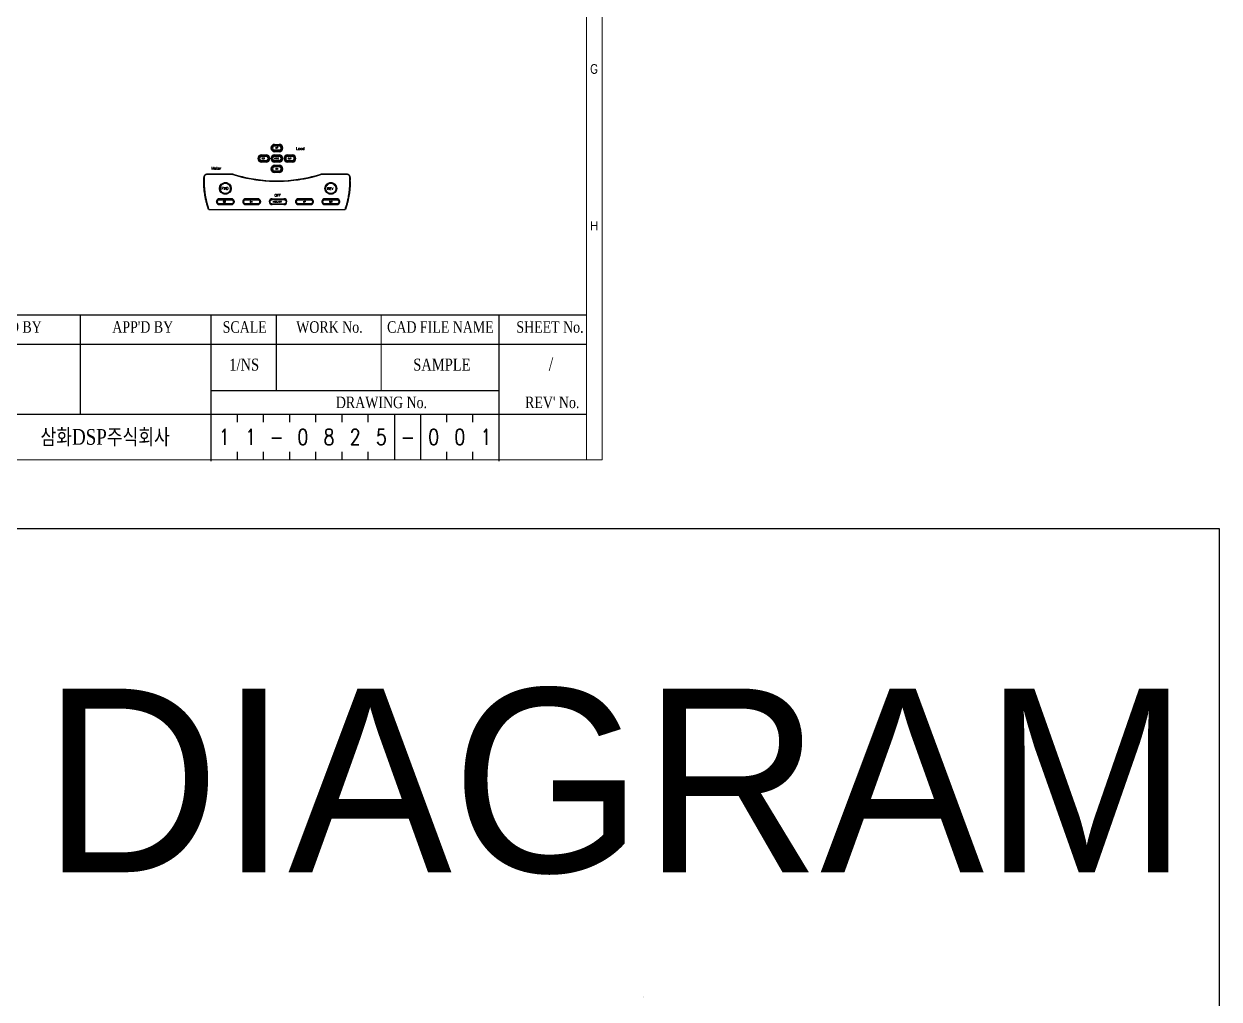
# Model space of a CAD drawing. Header units: millimetres. Extents: x 107 to 2900, y 85 to 3996.
# Drawn here: x 2443.7 to 2900.5, y 3183.3 to 3556.1 of the extents above; entities that cross this region are included whole.
import ezdxf
from ezdxf.enums import TextEntityAlignment as Align
from ezdxf.lldxf.tags import DXFTag

# ---------------------------------------------------------------- set-up
doc = ezdxf.new("R2010")
doc.units = ezdxf.units.MM
for name, color, linetype in [('20', 2, 'Continuous'), ('30', 3, 'Continuous'), ('40', 4, 'Continuous'), ('70', 7, 'Continuous'), ('ASHADE', 7, 'Continuous'), ('DEFAULT_2', 8, 'HIDDEN')]:
    doc.layers.add(name, color=color, linetype=linetype)
doc.styles.add('ghs', font='NGULIM.TTF')
doc.styles.add('SD', font='ROMAND.shx', dxfattribs={"width": 0.8})
doc.styles.add('SIMPLEX', font='SIMPLEX')
doc.styles.add('SS', font='batang.ttc', dxfattribs={"width": 0.8})
doc.styles.add('STYLE2', font='romant.shx')
tags = doc.linetypes.add('HIDDEN', pattern=[0.375, 0.25, -0.125]).pattern_tags.tags
tags[6:7] = [DXFTag(74, 4), DXFTag(75, 0), DXFTag(340, '0'), DXFTag(46, 1.0), DXFTag(50, 0.0), DXFTag(44, 0.0), DXFTag(45, 0.0)]
tags[4:5] = [DXFTag(74, 4), DXFTag(75, 0), DXFTag(340, '0'), DXFTag(46, 1.0), DXFTag(50, 0.0), DXFTag(44, 0.0), DXFTag(45, 0.0)]

msp = doc.modelspace()

# ---------------------------------------------------------------- linework, layer by layer
at = {"color": 7, "linetype": 'Continuous'}
for p, q in [((2539.48, 3510.091), (2541.23, 3510.091)), ((2539.48, 3510.091), (2539.48, 3509.941)), ((2539.48, 3509.941), (2541.23, 3509.941)), ((2541.23, 3509.785), (2539.48, 3509.785)), ((2539.48, 3509.448), (2539.48, 3509.785)), ((2541.23, 3509.697), (2539.48, 3509.697)), ((2541.23, 3509.448), (2539.48, 3509.448)), ((2541.23, 3510.091), (2541.23, 3509.941)), ((2541.23, 3509.448), (2541.23, 3509.785)), ((2534.48, 3506.091), (2536.23, 3506.091)), ((2534.48, 3506.091), (2534.48, 3505.941)), ((2534.48, 3505.941), (2536.23, 3505.941)), ((2536.23, 3505.785), (2534.48, 3505.785)), ((2534.48, 3505.448), (2534.48, 3505.785)), ((2536.23, 3505.697), (2534.48, 3505.697)), ((2536.23, 3505.448), (2534.48, 3505.448)), ((2536.23, 3506.091), (2536.23, 3505.941)), ((2536.23, 3505.448), (2536.23, 3505.785)), ((2539.48, 3507.935), (2541.23, 3507.935)), ((2539.48, 3507.597), (2539.48, 3507.935)), ((2539.48, 3507.685), (2541.23, 3507.685)), ((2539.48, 3507.597), (2541.23, 3507.597)), ((2541.23, 3507.441), (2539.48, 3507.441)), ((2539.48, 3507.291), (2539.48, 3507.441)), ((2541.23, 3507.291), (2539.48, 3507.291)), ((2539.48, 3506.091), (2541.23, 3506.091)), ((2539.48, 3506.091), (2539.48, 3505.941)), ((2539.48, 3505.941), (2541.23, 3505.941)), ((2541.23, 3505.785), (2539.48, 3505.785)), ((2539.48, 3505.448), (2539.48, 3505.785)), ((2541.23, 3505.697), (2539.48, 3505.697)), ((2541.23, 3505.448), (2539.48, 3505.448)), ((2541.23, 3507.597), (2541.23, 3507.935)), ((2541.23, 3507.291), (2541.23, 3507.441)), ((2541.23, 3506.091), (2541.23, 3505.941)), ((2541.23, 3505.448), (2541.23, 3505.785)), ((2544.48, 3506.091), (2544.48, 3505.941)), ((2544.48, 3506.091), (2546.23, 3506.091)), ((2544.48, 3505.941), (2546.23, 3505.941)), ((2544.48, 3505.448), (2544.48, 3505.785)), ((2546.23, 3505.785), (2544.48, 3505.785)), ((2546.23, 3505.697), (2544.48, 3505.697)), ((2546.23, 3505.448), (2544.48, 3505.448)), ((2546.23, 3506.091), (2546.23, 3505.941)), ((2546.23, 3505.448), (2546.23, 3505.785)), ((2534.48, 3503.597), (2534.48, 3503.935)), ((2534.48, 3503.935), (2536.23, 3503.935)), ((2534.48, 3503.685), (2536.23, 3503.685)), ((2534.48, 3503.597), (2536.23, 3503.597)), ((2536.23, 3503.441), (2534.48, 3503.441)), ((2534.48, 3503.291), (2534.48, 3503.441)), ((2536.23, 3503.291), (2534.48, 3503.291)), ((2536.23, 3503.597), (2536.23, 3503.935)), ((2536.23, 3503.291), (2536.23, 3503.441)), ((2539.48, 3503.935), (2541.23, 3503.935)), ((2539.48, 3503.597), (2539.48, 3503.935)), ((2539.48, 3503.685), (2541.23, 3503.685)), ((2539.48, 3503.597), (2541.23, 3503.597)), ((2541.23, 3503.441), (2539.48, 3503.441)), ((2539.48, 3503.291), (2539.48, 3503.441)), ((2541.23, 3503.291), (2539.48, 3503.291)), ((2539.48, 3502.091), (2541.23, 3502.091)), ((2539.48, 3502.091), (2539.48, 3501.941)), ((2539.48, 3501.941), (2541.23, 3501.941)), ((2541.23, 3501.785), (2539.48, 3501.785)), ((2539.48, 3501.448), (2539.48, 3501.785)), ((2541.23, 3501.697), (2539.48, 3501.697)), ((2541.23, 3501.448), (2539.48, 3501.448)), ((2539.48, 3499.935), (2541.23, 3499.935)), ((2539.48, 3499.597), (2539.48, 3499.935)), ((2539.48, 3499.685), (2541.23, 3499.685)), ((2539.48, 3499.597), (2541.23, 3499.597)), ((2541.23, 3499.441), (2539.48, 3499.441)), ((2539.48, 3499.291), (2539.48, 3499.441)), ((2541.23, 3503.597), (2541.23, 3503.935)), ((2541.23, 3503.291), (2541.23, 3503.441)), ((2541.23, 3502.091), (2541.23, 3501.941)), ((2541.23, 3501.448), (2541.23, 3501.785)), ((2541.23, 3499.597), (2541.23, 3499.935)), ((2541.23, 3499.291), (2541.23, 3499.441)), ((2544.48, 3503.597), (2544.48, 3503.935)), ((2544.48, 3503.935), (2546.23, 3503.935)), ((2544.48, 3503.685), (2546.23, 3503.685)), ((2544.48, 3503.597), (2546.23, 3503.597)), ((2544.48, 3503.291), (2544.48, 3503.441)), ((2546.23, 3503.441), (2544.48, 3503.441)), ((2546.23, 3503.291), (2544.48, 3503.291)), ((2546.23, 3503.597), (2546.23, 3503.935)), ((2546.23, 3503.291), (2546.23, 3503.441)), ((2512.394, 3495.898), (2512.394, 3497.389)), ((2512.414, 3497.404), (2512.541, 3497.404)), ((2512.414, 3495.898), (2512.414, 3496.253)), ((2512.533, 3495.898), (2512.533, 3497.389)), ((2513.169, 3498.57), (2513.177, 3498.552)), ((2513.838, 3498.709), (2513.838, 3498.69)), ((2523.594, 3498.709), (2513.838, 3498.709)), ((2523.591, 3498.69), (2513.838, 3498.69)), ((2523.573, 3498.57), (2513.838, 3498.57)), ((2523.594, 3498.709), (2523.591, 3498.69)), ((2541.23, 3499.291), (2539.48, 3499.291)), ((2566.95, 3498.709), (2557.194, 3498.709)), ((2557.194, 3498.709), (2557.197, 3498.69)), ((2566.95, 3498.69), (2557.197, 3498.69)), ((2566.95, 3498.57), (2557.215, 3498.57)), ((2566.95, 3498.709), (2566.95, 3498.69)), ((2567.612, 3498.552), (2567.619, 3498.57)), ((2568.375, 3497.404), (2568.247, 3497.404)), ((2568.375, 3496.253), (2568.247, 3496.253)), ((2568.255, 3495.898), (2568.255, 3497.389)), ((2568.375, 3496.253), (2568.381, 3496.259)), ((2568.375, 3495.898), (2568.375, 3496.253)), ((2568.394, 3495.898), (2568.394, 3497.389)), ((2513.826, 3486.536), (2513.928, 3486.536)), ((2513.945, 3486.158), (2514.049, 3486.158)), ((2513.991, 3485.998), (2514.074, 3486.081)), ((2514.074, 3485.735), (2514.075, 3486.081)), ((2566.798, 3485.998), (2566.714, 3486.081)), ((2566.73, 3486.065), (2566.818, 3486.065)), ((2566.739, 3486.158), (2566.843, 3486.158)), ((2566.861, 3486.536), (2566.963, 3486.536)), ((2514.371, 3485.183), (2566.417, 3485.183))]:
    msp.add_line(p, q, dxfattribs=at)
at = {"color": 7, "linetype": 'HIDDEN'}
for p, q in [((2518.887, 3494.514), (2519.113, 3494.35)), ((2522.427, 3494.514), (2522.201, 3494.35)), ((2559.207, 3494.514), (2559.433, 3494.35)), ((2562.747, 3494.514), (2562.521, 3494.35)), ((2518.417, 3488.927), (2518.417, 3489.31)), ((2522.897, 3489.31), (2518.417, 3489.31)), ((2518.417, 3489.267), (2522.897, 3489.267)), ((2518.417, 3488.927), (2522.897, 3488.927)), ((2518.417, 3487.07), (2518.417, 3487.307)), ((2522.897, 3487.307), (2518.417, 3487.307)), ((2522.897, 3487.105), (2518.417, 3487.105)), ((2518.417, 3487.07), (2522.897, 3487.07)), ((2522.897, 3488.927), (2522.897, 3489.31)), ((2522.897, 3487.07), (2522.897, 3487.307)), ((2532.977, 3489.31), (2528.497, 3489.31)), ((2528.497, 3488.927), (2528.497, 3489.31)), ((2528.497, 3489.267), (2532.977, 3489.267)), ((2528.497, 3488.927), (2532.977, 3488.927)), ((2532.977, 3487.307), (2528.497, 3487.307)), ((2528.497, 3487.07), (2528.497, 3487.307)), ((2532.977, 3487.105), (2528.497, 3487.105)), ((2528.497, 3487.07), (2532.977, 3487.07)), ((2532.977, 3488.927), (2532.977, 3489.31)), ((2532.977, 3487.07), (2532.977, 3487.307)), ((2538.577, 3489.31), (2538.577, 3488.97)), ((2538.577, 3489.31), (2543.057, 3489.31)), ((2538.577, 3488.97), (2543.057, 3488.97)), ((2538.577, 3487.07), (2538.577, 3487.271)), ((2543.057, 3487.271), (2538.577, 3487.271)), ((2543.057, 3487.07), (2538.577, 3487.07)), ((2543.057, 3489.31), (2543.057, 3488.97)), ((2543.057, 3487.07), (2543.057, 3487.271)), ((2548.657, 3488.927), (2548.657, 3489.31)), ((2553.137, 3489.31), (2548.657, 3489.31)), ((2548.657, 3489.267), (2553.137, 3489.267)), ((2548.657, 3488.927), (2553.137, 3488.927)), ((2548.657, 3487.07), (2548.657, 3487.307)), ((2553.137, 3487.307), (2548.657, 3487.307)), ((2553.137, 3487.105), (2548.657, 3487.105)), ((2548.657, 3487.07), (2553.137, 3487.07)), ((2553.137, 3488.927), (2553.137, 3489.31)), ((2553.137, 3487.07), (2553.137, 3487.307)), ((2563.217, 3489.31), (2558.737, 3489.31)), ((2558.737, 3488.927), (2558.737, 3489.31)), ((2558.737, 3489.267), (2563.217, 3489.267)), ((2558.737, 3488.927), (2563.217, 3488.927)), ((2563.217, 3487.307), (2558.737, 3487.307)), ((2558.737, 3487.07), (2558.737, 3487.307)), ((2563.217, 3487.105), (2558.737, 3487.105)), ((2558.737, 3487.07), (2563.217, 3487.07)), ((2563.217, 3488.927), (2563.217, 3489.31)), ((2563.217, 3487.07), (2563.217, 3487.307))]:
    msp.add_line(p, q, dxfattribs=at)
for p, q in [((1911.869, 3444.927), (2658.669, 3444.927)), ((2365.269, 3433.727), (2658.669, 3433.727)), ((2625.269, 3415.927), (2515.269, 3415.927)), ((2365.269, 3406.927), (2658.669, 3406.927))]:
    msp.add_line(p, q)
msp.add_lwpolyline([(1879.826, 3363.289), (2900.497, 3363.289), (2900.497, 85.223), (1879.826, 85.223)], close=True)
for centre in [(2520.657, 3493.23), (2560.977, 3493.23)]:
    msp.add_circle(centre, 2.24, dxfattribs=at)
at = {"color": 7, "linetype": 'Continuous'}
for centre, radius, start, end in [((2539.48, 3508.691), 1.4, 90, 270), ((2539.48, 3508.691), 1.25, 90, 270), ((2539.48, 3508.691), 1.094, 90, 270), ((2539.48, 3508.691), 1.006, 90, 270), ((2539.48, 3508.691), 0.756, 90, 270), ((2541.23, 3508.691), 1.4, 270, 90), ((2541.23, 3508.691), 1.25, 270, 90), ((2541.23, 3508.691), 1.094, 270, 90), ((2541.23, 3508.691), 1.006, 270, 90), ((2541.23, 3508.691), 0.756, 270, 90), ((2534.48, 3504.691), 1.4, 90, 270), ((2534.48, 3504.691), 1.25, 90, 270), ((2534.48, 3504.691), 1.094, 90, 270), ((2534.48, 3504.691), 1.006, 90, 270), ((2534.48, 3504.691), 0.756, 90, 270), ((2536.23, 3504.691), 1.4, 270, 90), ((2536.23, 3504.691), 1.25, 270, 90), ((2536.23, 3504.691), 1.094, 270, 90), ((2536.23, 3504.691), 1.006, 270, 90), ((2536.23, 3504.691), 0.756, 270, 90), ((2539.48, 3504.691), 1.4, 90, 270), ((2539.48, 3504.691), 1.25, 90, 270), ((2539.48, 3504.691), 1.094, 90, 270), ((2539.48, 3504.691), 1.006, 90, 270), ((2539.48, 3504.691), 0.756, 90, 270), ((2541.23, 3504.691), 1.4, 270, 90), ((2541.23, 3504.691), 1.25, 270, 90), ((2541.23, 3504.691), 1.094, 270, 90), ((2541.23, 3504.691), 1.006, 270, 90), ((2541.23, 3504.691), 0.756, 270, 90), ((2544.48, 3504.691), 1.4, 90, 270), ((2544.48, 3504.691), 1.25, 90, 270), ((2544.48, 3504.691), 1.094, 90, 270), ((2544.48, 3504.691), 1.006, 90, 270), ((2544.48, 3504.691), 0.756, 90, 270), ((2546.23, 3504.691), 1.4, 270, 90), ((2546.23, 3504.691), 1.25, 270, 90), ((2546.23, 3504.691), 1.094, 270, 90), ((2546.23, 3504.691), 1.006, 270, 90), ((2546.23, 3504.691), 0.756, 270, 90), ((2539.48, 3500.691), 1.4, 90, 270), ((2539.48, 3500.691), 1.25, 90, 270), ((2539.48, 3500.691), 1.094, 90, 270), ((2539.48, 3500.691), 1.006, 90, 270), ((2539.48, 3500.691), 0.756, 90, 270), ((2541.23, 3500.691), 1.4, 270, 90), ((2541.23, 3500.691), 1.25, 270, 90), ((2541.23, 3500.691), 1.094, 270, 90), ((2541.23, 3500.691), 1.006, 270, 90), ((2541.23, 3500.691), 0.756, 270, 90), ((2513.682, 3497.389), 1.288, 113.48558, 180), ((2513.682, 3497.389), 1.268, 113.48558, 179.29354), ((2513.682, 3497.389), 1.149, 113.48558, 180), ((2513.838, 3497.029), 1.68, 90, 113.48558), ((2513.838, 3497.029), 1.66, 90, 113.48558), ((2513.838, 3497.029), 1.541, 90, 113.48558), ((2540.394, 3552.13), 56.139, 252.56414, 264.27659), ((2540.394, 3552.13), 56.02, 252.54547, 287.45453), ((2540.394, 3552.13), 56, 252.5424, 267.13402), ((2540.394, 3552.13), 56.139, 265.85735, 287.43586), ((2540.394, 3552.13), 56, 272.86598, 287.4576), ((2566.95, 3497.029), 1.68, 66.51442, 90), ((2566.95, 3497.029), 1.66, 66.51442, 90), ((2566.95, 3497.029), 1.541, 66.51442, 90), ((2567.106, 3497.389), 1.149, 0, 66.51442), ((2567.106, 3497.389), 1.268, 0.70646, 66.51442), ((2567.106, 3497.389), 1.288, 0, 66.51442)]:
    msp.add_arc(centre, radius, start, end, dxfattribs=at)
at = {"color": 7, "linetype": 'HIDDEN'}
for centre, radius, start, end in [((2520.657, 3493.23), 2.187, 35.96257, 144.03743), ((2520.657, 3493.23), 1.907, 35.96257, 144.03743), ((2560.977, 3493.23), 2.187, 35.96257, 144.03743), ((2560.977, 3493.23), 1.907, 35.96257, 144.03743), ((2518.417, 3488.19), 1.12, 90, 270), ((2522.897, 3488.19), 1.12, 270, 90), ((2528.497, 3488.19), 1.12, 90, 270), ((2532.977, 3488.19), 1.12, 270, 90), ((2538.577, 3488.19), 1.12, 90, 270), ((2543.057, 3488.19), 1.12, 270, 90), ((2548.657, 3488.19), 1.12, 90, 270), ((2553.137, 3488.19), 1.12, 270, 90), ((2558.737, 3488.19), 1.12, 90, 270), ((2563.217, 3488.19), 1.12, 270, 90)]:
    msp.add_arc(centre, radius, start, end, dxfattribs=at)
at = {"color": 7, "linetype": 'Continuous'}
for points, knots in [([(2514.254, 3485.183), (2514.1, 3485.613), (2513.811, 3486.479), (2513.434, 3487.794), (2513.115, 3489.121), (2512.853, 3490.457), (2512.649, 3491.802), (2512.503, 3493.156), (2512.414, 3494.522), (2512.394, 3495.438), (2512.394, 3495.898)], [0, 0, 0, 0, 1.370707, 2.7381621, 4.1024506, 5.4632769, 6.8212305, 8.1809694, 9.5480291, 10.9280441, 10.9280441, 10.9280441, 10.9280441]), ([(2512.406, 3497.389), (2512.406, 3497.391), (2512.405, 3497.395), (2512.408, 3497.396), (2512.408, 3497.396)], [0, 0, 0, 0, 0.0068456103, 0.0085423093, 0.0085423093, 0.0085423093, 0.0085423093]), ([(2512.414, 3497.404), (2512.413, 3497.403), (2512.411, 3497.401), (2512.409, 3497.399), (2512.408, 3497.398)], [0, 0, 0, 0, 0.0042901869, 0.008578179, 0.008578179, 0.008578179, 0.008578179]), ([(2513.826, 3486.536), (2513.693, 3486.966), (2513.446, 3487.832), (2513.13, 3489.146), (2512.871, 3490.472), (2512.668, 3491.81), (2512.522, 3493.16), (2512.434, 3494.524), (2512.414, 3495.439), (2512.414, 3495.898)], [0, 0, 0, 0, 1.3504761, 2.7006227, 4.0509233, 5.4026692, 6.7594105, 8.124798, 9.502529, 9.502529, 9.502529, 9.502529]), ([(2512.533, 3495.898), (2512.533, 3495.435), (2512.553, 3494.51), (2512.642, 3493.128), (2512.791, 3491.758), (2512.995, 3490.408), (2513.255, 3489.079), (2513.568, 3487.768), (2513.937, 3486.468), (2514.22, 3485.611), (2514.371, 3485.183)], [0, 0, 0, 0, 1.3890488, 2.775445, 4.1540047, 5.5194633, 6.8706535, 8.2153735, 9.563159, 10.9230871, 10.9230871, 10.9230871, 10.9230871]), ([(2566.417, 3485.183), (2566.569, 3485.613), (2566.855, 3486.479), (2567.227, 3487.792), (2567.542, 3489.117), (2567.801, 3490.453), (2568.003, 3491.798), (2568.148, 3493.153), (2568.236, 3494.521), (2568.255, 3495.438), (2568.255, 3495.898)], [0, 0, 0, 0, 1.3687527, 2.7331766, 4.0944745, 5.4535938, 6.8120028, 8.1735804, 9.5425126, 10.9230874, 10.9230874, 10.9230874, 10.9230874]), ([(2568.394, 3495.898), (2568.394, 3495.435), (2568.374, 3494.509), (2568.283, 3493.127), (2568.133, 3491.757), (2567.926, 3490.407), (2567.664, 3489.078), (2567.347, 3487.767), (2566.973, 3486.467), (2566.687, 3485.61), (2566.534, 3485.183)], [0, 0, 0, 0, 1.3895864, 2.7764967, 4.1555667, 5.5215524, 6.8733192, 8.2186861, 9.5672193, 10.9280439, 10.9280439, 10.9280439, 10.9280439]), ([(2568.375, 3495.898), (2568.375, 3495.437), (2568.355, 3494.515), (2568.264, 3493.137), (2568.116, 3491.774), (2567.91, 3490.431), (2567.65, 3489.111), (2567.337, 3487.813), (2567.093, 3486.96), (2566.963, 3486.536)], [0, 0, 0, 0, 1.3843494, 2.7658075, 4.1389259, 5.4979015, 6.8403641, 8.1723558, 9.5025285, 9.5025285, 9.5025285, 9.5025285]), ([(2568.394, 3497.128), (2568.383, 3497.145), (2568.344, 3497.194), (2568.291, 3497.231), (2568.252, 3497.249)], [0, 0, 0, 0, 0.06003352, 0.18790193, 0.18790193, 0.18790193, 0.18790193]), ([(2568.394, 3496.529), (2568.383, 3496.512), (2568.343, 3496.463), (2568.291, 3496.426), (2568.252, 3496.409)], [0, 0, 0, 0, 0.05988346, 0.18775183, 0.18775183, 0.18775183, 0.18775183]), ([(2568.375, 3497.404), (2568.376, 3497.403), (2568.378, 3497.401), (2568.38, 3497.399), (2568.381, 3497.398)], [0, 0, 0, 0, 0.0042901869, 0.008578179, 0.008578179, 0.008578179, 0.008578179]), ([(2514.095, 3485.669), (2514.076, 3485.728), (2514.041, 3485.836), (2514.006, 3485.944), (2513.992, 3485.994)], [0, 0, 0, 0, 0.18461642, 0.34065153, 0.34065153, 0.34065153, 0.34065153]), ([(2566.792, 3485.98), (2566.779, 3485.935), (2566.746, 3485.831), (2566.712, 3485.728), (2566.693, 3485.669)], [0, 0, 0, 0, 0.14117381, 0.32579012, 0.32579012, 0.32579012, 0.32579012]), ([(2566.839, 3486.144), (2566.837, 3486.128), (2566.82, 3486.078), (2566.807, 3486.029), (2566.797, 3485.994)], [0, 0, 0, 0, 0.0472623, 0.15541065, 0.15541065, 0.15541065, 0.15541065])]:
    msp.add_open_spline(points, degree=3, knots=knots, dxfattribs=at)
for points in [[(2568.381, 3497.398), (2568.383, 3497.396), (2568.382, 3497.392), (2568.382, 3497.389)], [(2513.95, 3486.144), (2513.908, 3486.274), (2513.866, 3486.405), (2513.826, 3486.536)], [(2513.961, 3486.098), (2513.956, 3486.113), (2513.951, 3486.128), (2513.95, 3486.144)], [(2513.992, 3485.994), (2513.982, 3486.029), (2513.972, 3486.063), (2513.961, 3486.098)], [(2566.797, 3485.994), (2566.795, 3485.989), (2566.794, 3485.984), (2566.792, 3485.98)], [(2566.963, 3486.536), (2566.922, 3486.405), (2566.881, 3486.274), (2566.839, 3486.144)]]:
    msp.add_open_spline(points, degree=3, dxfattribs=at)
at = {"color": 7, "linetype": 'HIDDEN'}
for points, knots in [([(2518.469, 3493.23), (2518.47, 3493.344), (2518.488, 3493.574), (2518.568, 3493.909), (2518.7, 3494.227), (2518.82, 3494.422), (2518.887, 3494.514)], [0, 0, 0, 0, 0.3435108, 0.6878207, 1.0302677, 1.3714686, 1.3714686, 1.3714686, 1.3714686]), ([(2522.845, 3493.23), (2522.845, 3493.066), (2522.808, 3492.738), (2522.645, 3492.271), (2522.381, 3491.851), (2522.031, 3491.502), (2521.612, 3491.239), (2521.147, 3491.076), (2520.657, 3491.021), (2520.167, 3491.076), (2519.702, 3491.239), (2519.283, 3491.502), (2518.933, 3491.851), (2518.669, 3492.271), (2518.506, 3492.738), (2518.469, 3493.066), (2518.469, 3493.23)], [0, 0, 0, 0, 0.4906261, 0.9815966, 1.4729611, 1.9638233, 2.4539451, 2.9430696, 3.431527, 3.9199853, 4.4091113, 4.8992343, 5.3900958, 5.881458, 6.3724301, 6.8630544, 6.8630544, 6.8630544, 6.8630544]), ([(2518.749, 3493.217), (2518.749, 3493.318), (2518.765, 3493.521), (2518.836, 3493.816), (2518.951, 3494.097), (2519.055, 3494.269), (2519.113, 3494.35)], [0, 0, 0, 0, 0.3027805, 0.6064181, 0.9079944, 1.2077827, 1.2077827, 1.2077827, 1.2077827]), ([(2522.565, 3493.217), (2522.565, 3493.073), (2522.533, 3492.784), (2522.391, 3492.372), (2522.161, 3492.002), (2521.856, 3491.693), (2521.491, 3491.462), (2521.084, 3491.318), (2520.657, 3491.269), (2520.23, 3491.318), (2519.823, 3491.462), (2519.458, 3491.693), (2519.153, 3492.002), (2518.923, 3492.372), (2518.781, 3492.784), (2518.749, 3493.073), (2518.749, 3493.217)], [0, 0, 0, 0, 0.432262, 0.8647456, 1.2967661, 1.7273278, 2.1562206, 2.5834264, 3.009603, 3.4357734, 3.8629727, 4.291859, 4.7224128, 5.1544241, 5.5869026, 6.0191493, 6.0191493, 6.0191493, 6.0191493]), ([(2522.201, 3494.35), (2522.259, 3494.269), (2522.363, 3494.096), (2522.478, 3493.816), (2522.549, 3493.521), (2522.565, 3493.318), (2522.565, 3493.217)], [0, 0, 0, 0, 0.2999446, 0.6015315, 0.9050567, 1.2077827, 1.2077827, 1.2077827, 1.2077827]), ([(2522.427, 3494.514), (2522.494, 3494.422), (2522.614, 3494.227), (2522.746, 3493.909), (2522.826, 3493.574), (2522.844, 3493.344), (2522.845, 3493.23)], [0, 0, 0, 0, 0.3413808, 0.683823, 1.0280017, 1.3714686, 1.3714686, 1.3714686, 1.3714686]), ([(2558.789, 3493.23), (2558.79, 3493.344), (2558.808, 3493.574), (2558.888, 3493.909), (2559.02, 3494.227), (2559.14, 3494.422), (2559.207, 3494.514)], [0, 0, 0, 0, 0.3435108, 0.6878207, 1.0302677, 1.3714686, 1.3714686, 1.3714686, 1.3714686]), ([(2563.165, 3493.23), (2563.165, 3493.066), (2563.128, 3492.738), (2562.965, 3492.271), (2562.701, 3491.851), (2562.351, 3491.502), (2561.932, 3491.239), (2561.467, 3491.076), (2560.977, 3491.021), (2560.487, 3491.076), (2560.022, 3491.239), (2559.603, 3491.502), (2559.253, 3491.851), (2558.989, 3492.271), (2558.826, 3492.738), (2558.789, 3493.066), (2558.789, 3493.23)], [0, 0, 0, 0, 0.4906261, 0.9815966, 1.4729611, 1.9638233, 2.4539451, 2.9430696, 3.431527, 3.9199853, 4.4091113, 4.8992343, 5.3900958, 5.881458, 6.3724301, 6.8630544, 6.8630544, 6.8630544, 6.8630544]), ([(2559.069, 3493.217), (2559.069, 3493.318), (2559.085, 3493.521), (2559.156, 3493.816), (2559.271, 3494.097), (2559.375, 3494.269), (2559.433, 3494.35)], [0, 0, 0, 0, 0.3027805, 0.6064181, 0.9079944, 1.2077827, 1.2077827, 1.2077827, 1.2077827]), ([(2562.885, 3493.217), (2562.885, 3493.073), (2562.853, 3492.784), (2562.711, 3492.372), (2562.481, 3492.002), (2562.176, 3491.693), (2561.811, 3491.462), (2561.404, 3491.318), (2560.977, 3491.269), (2560.55, 3491.318), (2560.143, 3491.462), (2559.778, 3491.693), (2559.473, 3492.002), (2559.243, 3492.372), (2559.101, 3492.784), (2559.069, 3493.073), (2559.069, 3493.217)], [0, 0, 0, 0, 0.432262, 0.8647456, 1.2967661, 1.7273278, 2.1562206, 2.5834264, 3.009603, 3.4357734, 3.8629727, 4.291859, 4.7224128, 5.1544241, 5.5869026, 6.0191493, 6.0191493, 6.0191493, 6.0191493]), ([(2562.521, 3494.35), (2562.579, 3494.269), (2562.683, 3494.096), (2562.798, 3493.816), (2562.869, 3493.521), (2562.885, 3493.318), (2562.885, 3493.217)], [0, 0, 0, 0, 0.2999446, 0.6015315, 0.9050567, 1.2077827, 1.2077827, 1.2077827, 1.2077827]), ([(2562.747, 3494.514), (2562.814, 3494.422), (2562.934, 3494.227), (2563.066, 3493.909), (2563.146, 3493.574), (2563.164, 3493.344), (2563.165, 3493.23)], [0, 0, 0, 0, 0.3413808, 0.683823, 1.0280017, 1.3714686, 1.3714686, 1.3714686, 1.3714686]), ([(2518.417, 3487.105), (2518.324, 3487.105), (2518.138, 3487.13), (2517.876, 3487.237), (2517.649, 3487.408), (2517.473, 3487.635), (2517.362, 3487.9), (2517.324, 3488.186), (2517.361, 3488.471), (2517.472, 3488.736), (2517.647, 3488.962), (2517.874, 3489.135), (2518.136, 3489.243), (2518.324, 3489.267), (2518.417, 3489.267)], [0, 0, 0, 0, 0.2780544, 0.5575852, 0.8391362, 1.1223856, 1.407141, 1.6923883, 1.9772407, 2.2611125, 2.5437015, 2.8253062, 3.1058924, 3.3857052, 3.3857052, 3.3857052, 3.3857052]), ([(2518.417, 3487.307), (2518.348, 3487.307), (2518.21, 3487.325), (2518.016, 3487.406), (2517.847, 3487.535), (2517.717, 3487.704), (2517.635, 3487.903), (2517.607, 3488.118), (2517.635, 3488.331), (2517.717, 3488.53), (2517.847, 3488.699), (2518.015, 3488.828), (2518.209, 3488.909), (2518.348, 3488.927), (2518.417, 3488.927)], [0, 0, 0, 0, 0.2060599, 0.4137411, 0.6234346, 0.8349898, 1.048185, 1.2620328, 1.4755024, 1.6878294, 1.898583, 2.1079281, 2.3159467, 2.5228435, 2.5228435, 2.5228435, 2.5228435]), ([(2522.897, 3489.267), (2522.99, 3489.267), (2523.178, 3489.243), (2523.441, 3489.135), (2523.667, 3488.962), (2523.842, 3488.736), (2523.953, 3488.471), (2523.99, 3488.186), (2523.952, 3487.9), (2523.841, 3487.634), (2523.665, 3487.408), (2523.438, 3487.237), (2523.176, 3487.13), (2522.99, 3487.105), (2522.897, 3487.105)], [0, 0, 0, 0, 0.2799333, 0.5605791, 0.8422637, 1.124833, 1.4087212, 1.693581, 1.9788345, 2.2635834, 2.5468605, 2.8283332, 3.1077688, 3.3857052, 3.3857052, 3.3857052, 3.3857052]), ([(2522.897, 3488.927), (2522.966, 3488.927), (2523.105, 3488.909), (2523.299, 3488.828), (2523.467, 3488.699), (2523.597, 3488.529), (2523.679, 3488.331), (2523.707, 3488.117), (2523.679, 3487.903), (2523.597, 3487.704), (2523.467, 3487.534), (2523.298, 3487.405), (2523.104, 3487.325), (2522.966, 3487.307), (2522.897, 3487.307)], [0, 0, 0, 0, 0.2069774, 0.4150522, 0.6244714, 0.8352275, 1.0475861, 1.261079, 1.4749133, 1.6880844, 1.8996424, 2.1092623, 2.3168611, 2.5228435, 2.5228435, 2.5228435, 2.5228435]), ([(2528.497, 3487.105), (2528.404, 3487.105), (2528.218, 3487.13), (2527.956, 3487.237), (2527.729, 3487.408), (2527.553, 3487.635), (2527.442, 3487.9), (2527.404, 3488.186), (2527.441, 3488.471), (2527.552, 3488.736), (2527.727, 3488.962), (2527.954, 3489.135), (2528.216, 3489.243), (2528.404, 3489.267), (2528.497, 3489.267)], [0, 0, 0, 0, 0.2780544, 0.5575852, 0.8391362, 1.1223856, 1.407141, 1.6923883, 1.9772407, 2.2611125, 2.5437015, 2.8253062, 3.1058924, 3.3857052, 3.3857052, 3.3857052, 3.3857052]), ([(2528.497, 3487.307), (2528.428, 3487.307), (2528.29, 3487.325), (2528.096, 3487.406), (2527.927, 3487.535), (2527.797, 3487.704), (2527.715, 3487.903), (2527.687, 3488.118), (2527.715, 3488.331), (2527.797, 3488.53), (2527.927, 3488.699), (2528.095, 3488.828), (2528.289, 3488.909), (2528.428, 3488.927), (2528.497, 3488.927)], [0, 0, 0, 0, 0.2060599, 0.4137411, 0.6234346, 0.8349898, 1.048185, 1.2620328, 1.4755024, 1.6878294, 1.898583, 2.1079281, 2.3159467, 2.5228435, 2.5228435, 2.5228435, 2.5228435]), ([(2532.977, 3489.267), (2533.07, 3489.267), (2533.258, 3489.243), (2533.521, 3489.135), (2533.747, 3488.962), (2533.922, 3488.736), (2534.033, 3488.471), (2534.07, 3488.186), (2534.032, 3487.9), (2533.921, 3487.634), (2533.745, 3487.408), (2533.518, 3487.237), (2533.256, 3487.13), (2533.07, 3487.105), (2532.977, 3487.105)], [0, 0, 0, 0, 0.2799333, 0.5605791, 0.8422637, 1.124833, 1.4087212, 1.693581, 1.9788345, 2.2635834, 2.5468605, 2.8283332, 3.1077688, 3.3857052, 3.3857052, 3.3857052, 3.3857052]), ([(2532.977, 3488.927), (2533.046, 3488.927), (2533.185, 3488.909), (2533.379, 3488.828), (2533.547, 3488.699), (2533.677, 3488.529), (2533.759, 3488.331), (2533.787, 3488.117), (2533.759, 3487.903), (2533.677, 3487.704), (2533.547, 3487.534), (2533.378, 3487.405), (2533.184, 3487.325), (2533.046, 3487.307), (2532.977, 3487.307)], [0, 0, 0, 0, 0.2069774, 0.4150522, 0.6244714, 0.8352275, 1.0475861, 1.261079, 1.4749133, 1.6880844, 1.8996424, 2.1092623, 2.3168611, 2.5228435, 2.5228435, 2.5228435, 2.5228435]), ([(2538.577, 3487.271), (2538.505, 3487.271), (2538.36, 3487.29), (2538.156, 3487.374), (2537.98, 3487.509), (2537.843, 3487.687), (2537.757, 3487.896), (2537.727, 3488.12), (2537.757, 3488.344), (2537.842, 3488.553), (2537.978, 3488.73), (2538.155, 3488.866), (2538.359, 3488.951), (2538.505, 3488.97), (2538.577, 3488.97)], [0, 0, 0, 0, 0.2158572, 0.4334448, 0.6531959, 0.8749553, 1.098498, 1.3227753, 1.5467095, 1.7695006, 1.9907054, 2.2104928, 2.4289396, 2.6462317, 2.6462317, 2.6462317, 2.6462317]), ([(2543.057, 3488.97), (2543.129, 3488.97), (2543.275, 3488.951), (2543.48, 3488.866), (2543.656, 3488.73), (2543.792, 3488.552), (2543.878, 3488.344), (2543.907, 3488.12), (2543.877, 3487.895), (2543.791, 3487.687), (2543.654, 3487.509), (2543.477, 3487.374), (2543.274, 3487.29), (2543.129, 3487.271), (2543.057, 3487.271)], [0, 0, 0, 0, 0.2173989, 0.4359212, 0.6557887, 0.8769914, 1.0998128, 1.3237683, 1.5480302, 1.7715449, 1.9933064, 2.2129756, 2.4304703, 2.6462317, 2.6462317, 2.6462317, 2.6462317]), ([(2548.657, 3487.105), (2548.564, 3487.105), (2548.378, 3487.13), (2548.116, 3487.237), (2547.889, 3487.408), (2547.713, 3487.635), (2547.602, 3487.9), (2547.564, 3488.186), (2547.601, 3488.471), (2547.712, 3488.736), (2547.887, 3488.962), (2548.114, 3489.135), (2548.376, 3489.243), (2548.564, 3489.267), (2548.657, 3489.267)], [0, 0, 0, 0, 0.2780544, 0.5575852, 0.8391362, 1.1223856, 1.407141, 1.6923883, 1.9772407, 2.2611125, 2.5437015, 2.8253062, 3.1058924, 3.3857052, 3.3857052, 3.3857052, 3.3857052]), ([(2548.657, 3487.307), (2548.588, 3487.307), (2548.45, 3487.325), (2548.256, 3487.406), (2548.087, 3487.535), (2547.957, 3487.704), (2547.875, 3487.903), (2547.847, 3488.118), (2547.875, 3488.331), (2547.957, 3488.53), (2548.087, 3488.699), (2548.255, 3488.828), (2548.449, 3488.909), (2548.588, 3488.927), (2548.657, 3488.927)], [0, 0, 0, 0, 0.2060599, 0.4137411, 0.6234346, 0.8349898, 1.048185, 1.2620328, 1.4755024, 1.6878294, 1.898583, 2.1079281, 2.3159467, 2.5228435, 2.5228435, 2.5228435, 2.5228435]), ([(2553.137, 3489.267), (2553.23, 3489.267), (2553.418, 3489.243), (2553.681, 3489.135), (2553.907, 3488.962), (2554.082, 3488.736), (2554.193, 3488.471), (2554.23, 3488.186), (2554.192, 3487.9), (2554.081, 3487.634), (2553.905, 3487.408), (2553.678, 3487.237), (2553.416, 3487.13), (2553.23, 3487.105), (2553.137, 3487.105)], [0, 0, 0, 0, 0.2799333, 0.5605791, 0.8422637, 1.124833, 1.4087212, 1.693581, 1.9788345, 2.2635834, 2.5468605, 2.8283332, 3.1077688, 3.3857052, 3.3857052, 3.3857052, 3.3857052]), ([(2553.137, 3488.927), (2553.206, 3488.927), (2553.345, 3488.909), (2553.539, 3488.828), (2553.707, 3488.699), (2553.837, 3488.529), (2553.919, 3488.331), (2553.947, 3488.117), (2553.919, 3487.903), (2553.837, 3487.704), (2553.707, 3487.534), (2553.538, 3487.405), (2553.344, 3487.325), (2553.206, 3487.307), (2553.137, 3487.307)], [0, 0, 0, 0, 0.2069774, 0.4150522, 0.6244714, 0.8352275, 1.0475861, 1.261079, 1.4749133, 1.6880844, 1.8996424, 2.1092623, 2.3168611, 2.5228435, 2.5228435, 2.5228435, 2.5228435]), ([(2558.737, 3487.105), (2558.644, 3487.105), (2558.458, 3487.13), (2558.196, 3487.237), (2557.969, 3487.408), (2557.793, 3487.635), (2557.682, 3487.9), (2557.644, 3488.186), (2557.681, 3488.471), (2557.792, 3488.736), (2557.967, 3488.962), (2558.194, 3489.135), (2558.456, 3489.243), (2558.644, 3489.267), (2558.737, 3489.267)], [0, 0, 0, 0, 0.2780544, 0.5575852, 0.8391362, 1.1223856, 1.407141, 1.6923883, 1.9772407, 2.2611125, 2.5437015, 2.8253062, 3.1058924, 3.3857052, 3.3857052, 3.3857052, 3.3857052]), ([(2558.737, 3487.307), (2558.668, 3487.307), (2558.53, 3487.325), (2558.336, 3487.406), (2558.167, 3487.535), (2558.037, 3487.704), (2557.955, 3487.903), (2557.927, 3488.118), (2557.955, 3488.331), (2558.037, 3488.53), (2558.167, 3488.699), (2558.335, 3488.828), (2558.529, 3488.909), (2558.668, 3488.927), (2558.737, 3488.927)], [0, 0, 0, 0, 0.2060599, 0.4137411, 0.6234346, 0.8349898, 1.048185, 1.2620328, 1.4755024, 1.6878294, 1.898583, 2.1079281, 2.3159467, 2.5228435, 2.5228435, 2.5228435, 2.5228435]), ([(2563.217, 3489.267), (2563.31, 3489.267), (2563.498, 3489.243), (2563.761, 3489.135), (2563.987, 3488.962), (2564.162, 3488.736), (2564.273, 3488.471), (2564.31, 3488.186), (2564.272, 3487.9), (2564.161, 3487.634), (2563.985, 3487.408), (2563.758, 3487.237), (2563.496, 3487.13), (2563.31, 3487.105), (2563.217, 3487.105)], [0, 0, 0, 0, 0.2799333, 0.5605791, 0.8422637, 1.124833, 1.4087212, 1.693581, 1.9788345, 2.2635834, 2.5468605, 2.8283332, 3.1077688, 3.3857052, 3.3857052, 3.3857052, 3.3857052]), ([(2563.217, 3488.927), (2563.286, 3488.927), (2563.425, 3488.909), (2563.619, 3488.828), (2563.787, 3488.699), (2563.917, 3488.529), (2563.999, 3488.331), (2564.027, 3488.117), (2563.999, 3487.903), (2563.917, 3487.704), (2563.787, 3487.534), (2563.618, 3487.405), (2563.424, 3487.325), (2563.286, 3487.307), (2563.217, 3487.307)], [0, 0, 0, 0, 0.2069774, 0.4150522, 0.6244714, 0.8352275, 1.0475861, 1.261079, 1.4749133, 1.6880844, 1.8996424, 2.1092623, 2.3168611, 2.5228435, 2.5228435, 2.5228435, 2.5228435])]:
    msp.add_open_spline(points, degree=3, knots=knots, dxfattribs=at)
at = {"layer": '20', "color": 0, "lineweight": 13}
msp.add_lwpolyline([(1911.869, 3444.927), (1911.869, 3922.327), (2658.669, 3922.327), (2658.669, 3389.527)], dxfattribs=at)
at = {"layer": '40', "color": 0}
for p, q in [((2465.269, 3406.927), (2465.269, 3444.927)), ((2515.269, 3388.927), (2515.269, 3444.927)), ((2540.269, 3415.927), (2540.269, 3444.927)), ((2625.269, 3415.927), (2625.269, 3444.927)), ((2625.269, 3388.927), (2625.269, 3415.927)), ((2525.269, 3403.927), (2525.269, 3406.927)), ((2535.269, 3403.927), (2535.269, 3406.927)), ((2545.269, 3403.927), (2545.269, 3406.927)), ((2555.269, 3403.927), (2555.269, 3406.927)), ((2565.269, 3403.927), (2565.269, 3406.927)), ((2575.299, 3403.927), (2575.299, 3406.927)), ((2585.405, 3389.527), (2585.405, 3406.927)), ((2595.405, 3389.527), (2595.405, 3406.927)), ((2605.269, 3403.927), (2605.269, 3406.927)), ((2615.269, 3403.927), (2615.269, 3406.927)), ((2525.269, 3389.527), (2525.269, 3392.527)), ((2535.269, 3389.527), (2535.269, 3392.527)), ((2545.269, 3389.527), (2545.269, 3392.527)), ((2555.269, 3389.527), (2555.269, 3392.527)), ((2565.269, 3389.527), (2565.269, 3392.527)), ((2575.299, 3389.527), (2575.299, 3392.527)), ((2605.269, 3389.527), (2605.269, 3392.527)), ((2615.269, 3389.527), (2615.269, 3392.527))]:
    msp.add_line(p, q, dxfattribs=at)
at = {"layer": '40', "color": 0, "lineweight": 13}
msp.add_line((2580.269, 3415.927), (2580.269, 3444.927), dxfattribs=at)
at = {"layer": '70', "color": 0, "lineweight": 13}
msp.add_lwpolyline([(2664.669, 3389.527), (1905.869, 3389.527), (1905.869, 3928.327), (2664.669, 3928.327)], close=True, dxfattribs=at)
at = {"layer": '70', "color": 0}
msp.add_solid([(2637.273, 3442.852), (2637.393, 3442.852), (2637.333, 3442.492)], dxfattribs=at)
at = {"layer": '70', "color": 7}
msp.add_solid([(2680.278, 3184.007), (2680.408, 3184.007), (2680.343, 3184.396)], dxfattribs=at)
at = {"layer": 'DEFAULT_2', "color": 8, "linetype": 'HIDDEN'}
for p, q in [((2512.394, 3497.389), (2512.406, 3497.389)), ((2512.533, 3497.389), (2512.539, 3497.389)), ((2512.539, 3497.389), (2512.539, 3495.898)), ((2512.541, 3497.404), (2512.561, 3497.424)), ((2512.541, 3497.404), (2512.541, 3496.253)), ((2513.224, 3498.443), (2513.226, 3498.437)), ((2513.838, 3498.565), (2513.838, 3498.57)), ((2523.572, 3498.565), (2513.838, 3498.565)), ((2523.572, 3498.565), (2523.573, 3498.57)), ((2557.216, 3498.565), (2557.215, 3498.57)), ((2566.95, 3498.565), (2557.216, 3498.565)), ((2566.95, 3498.565), (2566.95, 3498.57)), ((2567.564, 3498.443), (2567.562, 3498.437)), ((2568.255, 3497.389), (2568.25, 3497.389)), ((2568.25, 3495.898), (2568.25, 3497.389)), ((2568.382, 3497.389), (2568.394, 3497.389)), ((2568.39, 3496.838), (2568.39, 3496.819)), ((2513.962, 3485.969), (2513.991, 3485.998))]:
    msp.add_line(p, q, dxfattribs=at)
for centre, radius, start, end in [((2513.682, 3497.389), 1.143, 113.48558, 180), ((2513.838, 3497.029), 1.535, 90, 113.48558), ((2540.394, 3552.13), 56.145, 252.56506, 267.12342), ((2540.394, 3552.13), 56.145, 272.87658, 287.43494), ((2566.95, 3497.029), 1.535, 66.51442, 90), ((2567.106, 3497.389), 1.143, 0, 66.51442)]:
    msp.add_arc(centre, radius, start, end, dxfattribs=at)
for points, knots in [([(2512.398, 3496.992), (2512.399, 3497.039), (2512.399, 3497.126), (2512.401, 3497.242), (2512.403, 3497.327), (2512.405, 3497.372), (2512.406, 3497.389)], [0, 0, 0, 0, 0.14152047, 0.26050707, 0.34787708, 0.39686425, 0.39686425, 0.39686425, 0.39686425]), ([(2512.539, 3495.898), (2512.539, 3495.474), (2512.555, 3494.626), (2512.631, 3493.359), (2512.755, 3492.103), (2512.928, 3490.862), (2513.146, 3489.641), (2513.408, 3488.439), (2513.716, 3487.252), (2513.95, 3486.47), (2514.075, 3486.081)], [0, 0, 0, 0, 1.2724614, 2.5428021, 3.8068469, 5.0599308, 6.2993352, 7.5272162, 8.7503267, 9.9759937, 9.9759937, 9.9759937, 9.9759937]), ([(2568.385, 3497.34), (2568.386, 3497.311), (2568.387, 3497.242), (2568.389, 3497.126), (2568.39, 3496.988), (2568.39, 3496.89), (2568.39, 3496.838)], [0, 0, 0, 0, 0.08737001, 0.20635661, 0.34787708, 0.50143495, 0.50143495, 0.50143495, 0.50143495]), ([(2514.095, 3485.669), (2514.096, 3485.667), (2514.098, 3485.661), (2514.1, 3485.656), (2514.101, 3485.653)], [0, 0, 0, 0, 0.008678526, 0.017357052, 0.017357052, 0.017357052, 0.017357052])]:
    msp.add_open_spline(points, degree=3, knots=knots, dxfattribs=at)
for points in [[(2568.382, 3497.389), (2568.384, 3497.372), (2568.384, 3497.356), (2568.385, 3497.34)], [(2568.39, 3496.819), (2568.39, 3496.762), (2568.39, 3496.705), (2568.39, 3496.648)], [(2513.826, 3486.536), (2513.824, 3486.543), (2513.821, 3486.55), (2513.819, 3486.557)], [(2566.969, 3486.557), (2566.967, 3486.55), (2566.965, 3486.543), (2566.963, 3486.536)]]:
    msp.add_open_spline(points, degree=3, dxfattribs=at)

# ---------------------------------------------------------------- texts
at = {"color": 0, "style": 'STYLE2'}
for s, height, p in [('UP', 0.487, (2539.877, 3508.482)), ('Load', 1.0426, (2547.715, 3507.973)), ('SET', 0.487, (2534.591, 3504.482)), ('MODE', 0.487, (2539.304, 3504.482)), ('CLR', 0.487, (2544.591, 3504.482)), ('Meter', 1.0426, (2515.321, 3500.447)), ('DN', 0.487, (2539.856, 3500.482)), ('FWD', 0.974, (2519.184, 3492.743)), ('OFF', 0.974, (2539.443, 3490.11)), ('REV', 0.974, (2559.538, 3492.658)), ('SET', 0.487, (2519.751, 3487.908)), ('DN', 0.487, (2530.073, 3487.908)), ('MODE/OFF', 0.487, (2538.835, 3487.908)), ('UP', 0.487, (2550.417, 3487.908)), ('CLR', 0.487, (2560.37, 3487.908))]:
    msp.add_text(s, height=height, dxfattribs=at).set_placement(p)
at = {"color": 0, "style": 'SS', "width": 0.8}
msp.add_text('삼화DSP주식회사', height=6, dxfattribs=at).set_placement((2449.998, 3395.269))
at = {"color": 0, "style": 'SD', "width": 0.8}
for s, p in [('1', (2520.269, 3398.227)), ('1', (2530.269, 3398.227)), ('0', (2550.269, 3398.227)), ('8', (2560.269, 3398.227)), ('2', (2570.269, 3398.227)), ('5', (2580.299, 3398.227)), ('0', (2600.269, 3398.227)), ('0', (2610.269, 3398.227)), ('1', (2620.269, 3398.227)), ('-', (2540.269, 3398.227)), ('-', (2590.405, 3398.227))]:
    msp.add_text(s, height=6, dxfattribs=at).set_placement(p, align=Align.MIDDLE)
at = {"layer": '30', "color": 0, "style": 'SIMPLEX'}
for s, p in [('G', (2661.569, 3538.927)), ('H', (2661.569, 3478.927))]:
    msp.add_text(s, height=3.4, dxfattribs=at).set_placement(p, align=Align.MIDDLE)
at = {"layer": '40', "color": 0, "style": 'SS', "width": 0.8}
for s, height, p in [("CH'D BY", 4.4, (2440.029, 3438.096)), ("APP'D BY", 4.4, (2489.077, 3438.096)), ('SCALE', 4.4, (2528.057, 3438.067)), ('WORK No.', 4.4, (2560.449, 3438.067)), ('CAD FILE NAME', 4.4, (2602.853, 3438.067)), ('SHEET No.', 4.4, (2644.729, 3438.067)), ('1/NS', 4.6, (2527.854, 3423.584)), ('SAMPLE', 4.6, (2603.437, 3423.584)), ('/', 5, (2645.124, 3423.584)), ('DRAWING No.', 4.4, (2580.323, 3409.255)), ("REV' No.", 4.4, (2645.613, 3409.255))]:
    msp.add_text(s, height=height, dxfattribs=at).set_placement(p, align=Align.CENTER)
at = {"layer": 'ASHADE', "color": 0, "linetype": 'ByBlock', "lineweight": 25, "ltscale": 2, "style": 'ghs'}
msp.add_text('LOGIC OFF DIAGRAM ', height=70.2, dxfattribs=at).set_placement((1918.763, 3231.839))

doc.saveas('drawing.dxf')
